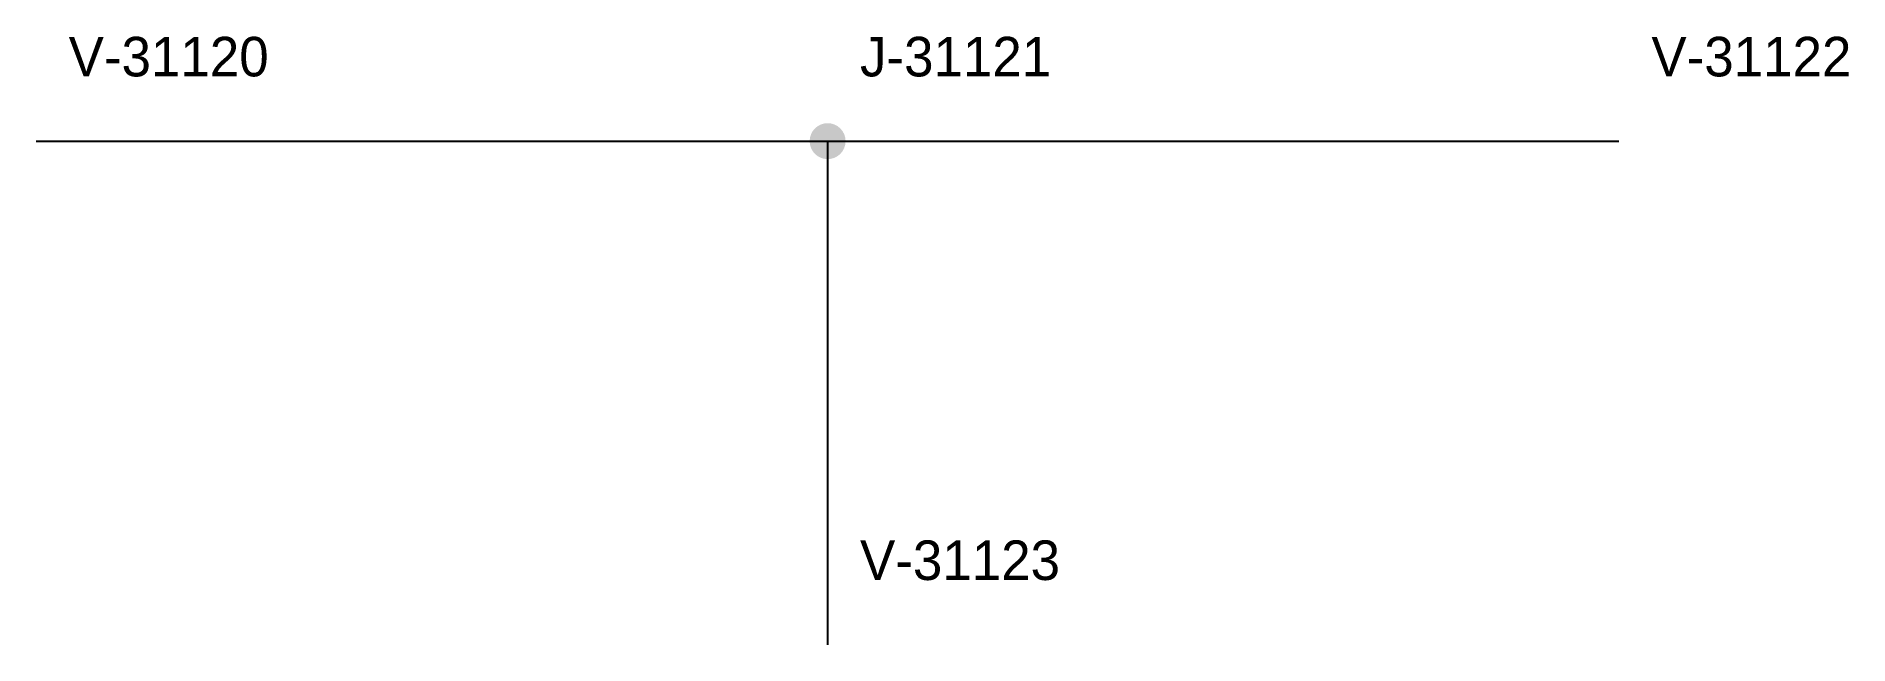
# Model space of a CAD drawing. Header units: metres. Extents: x 80 to 584, y 60 to 229.
import ezdxf

# ---------------------------------------------------------------- set-up
doc = ezdxf.new("R2010")
doc.units = ezdxf.units.M

msp = doc.modelspace()

# ---------------------------------------------------------------- hatches: boundary and pattern name
h = msp.add_hatch(color=7)
edge = h.paths.add_edge_path()
edge.add_arc((300, 200), 5, 0, 360)

# ---------------------------------------------------------------- linework, layer by layer
for p, q in [((80, 200), (300, 200)), ((300, 200), (520, 200)), ((300, 200), (300, 60))]:
    msp.add_line(p, q)

# ---------------------------------------------------------------- texts
for s, p in [('V-31120', (89, 218)), ('J-31121', (309, 218)), ('V-31122', (529, 218)), ('V-31123', (309, 78))]:
    msp.add_text(s, height=11).set_placement(p)

doc.saveas('drawing.dxf')
